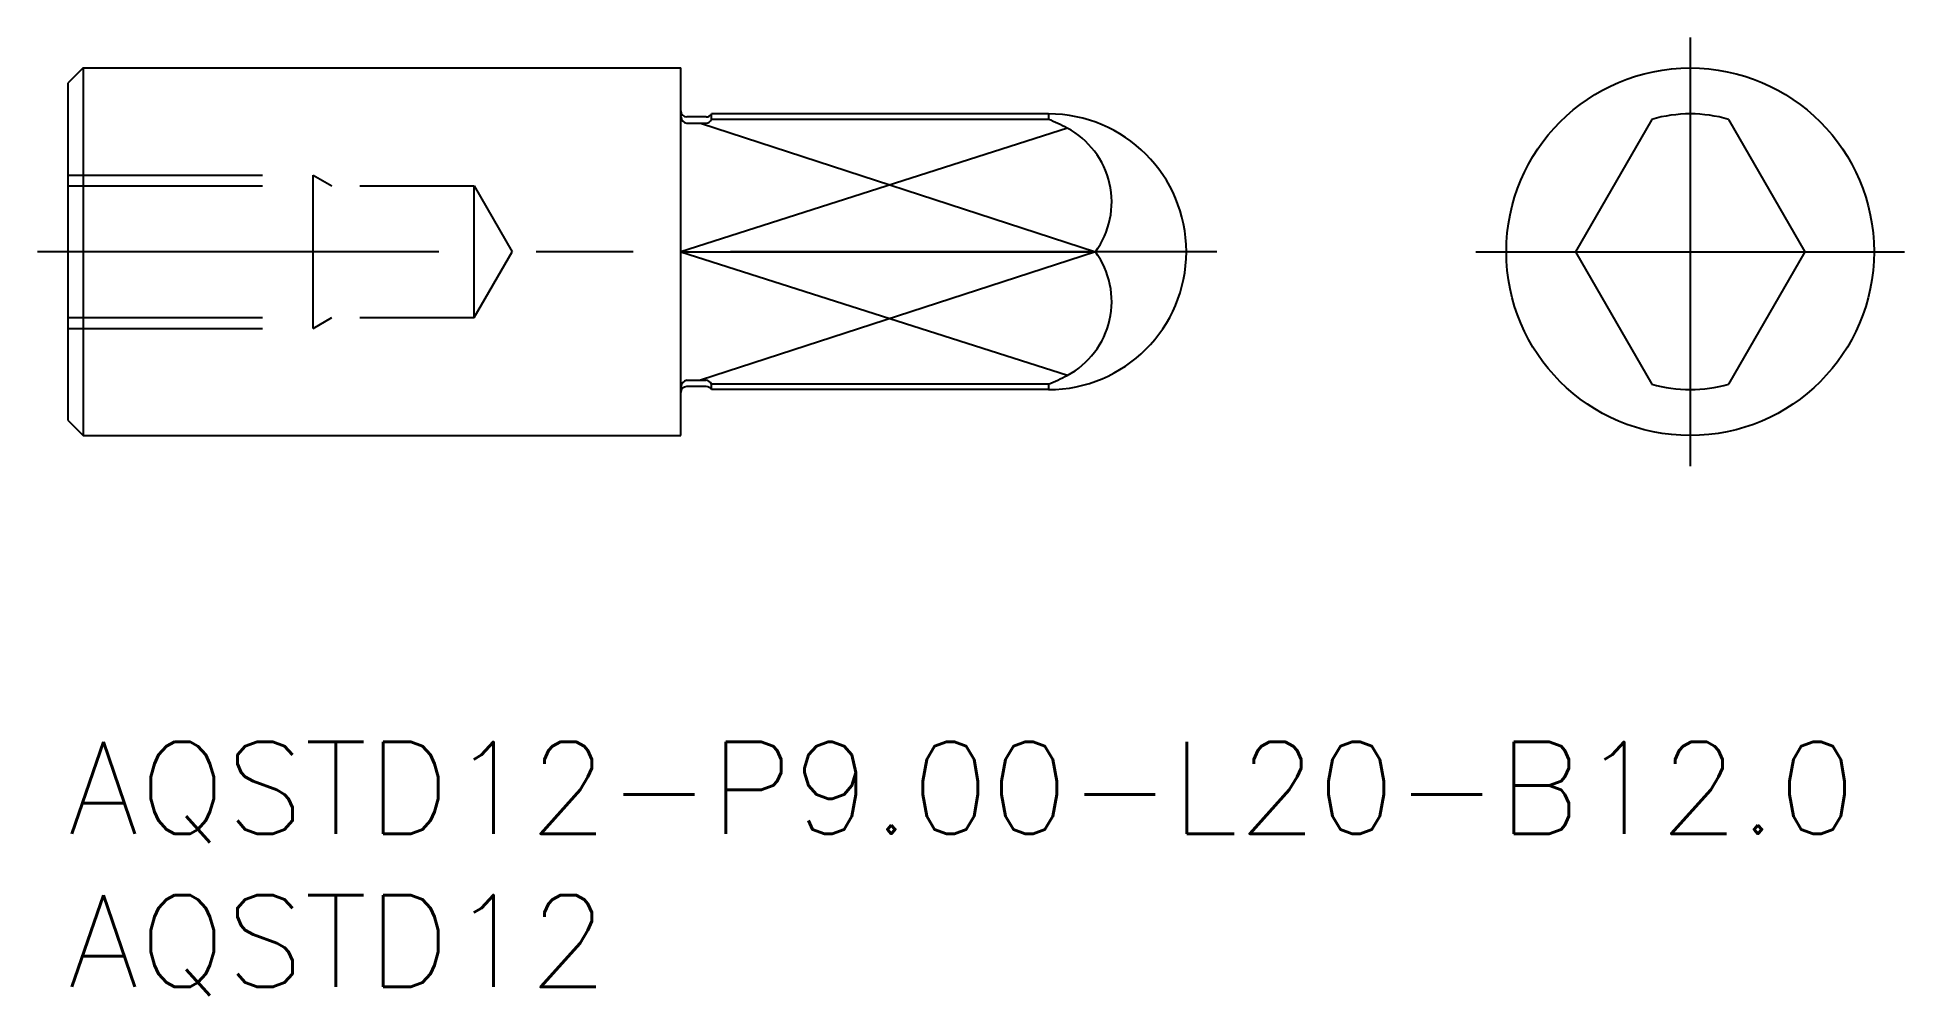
# Model space of a CAD drawing. Extents: x -1 to 59.9, y -8.3 to 23.
import ezdxf

# ---------------------------------------------------------------- set-up
doc = ezdxf.new("R2010")
doc.units = 0
doc.header["$LTSCALE"] = 0.5
doc.linetypes.add('CENTER', pattern=[50.8, 31.75, -6.35, 6.35, -6.35])
doc.linetypes.add('DASHED', pattern=[19.05, 12.7, -6.35])
for name, color, linetype in [('MSM_CENTER', 1, 'CENTER'), ('MSM_CONTINUOUS', 7, 'CONTINUOUS'), ('MSM_DASHED', 4, 'DASHED'), ('MSM_NARROW', 5, 'CONTINUOUS'), ('MSM_PART_NUMBER', 7, 'CONTINUOUS')]:
    doc.layers.add(name, color=color, linetype=linetype)
doc.styles.get("Standard").update_dxf_attribs({"font": 'txt.shx', "height": 1, "bigfont": 'bigfont.shx'})

# ---------------------------------------------------------------- blocks, each defined once
blk = doc.blocks.new('*U19')
at = {"layer": 'MSM_PART_NUMBER'}
blk.add_text('AQSTD12-P9.00-L20-B12.0', height=3, dxfattribs=at).set_placement((0, -3))
blk = doc.blocks.new('*U20')
at = {"layer": 'MSM_PART_NUMBER'}
blk.add_text('AQSTD12', height=3, dxfattribs=at).set_placement((0, -8))

msp = doc.modelspace()

# ---------------------------------------------------------------- linework, layer by layer
at = {"layer": 'MSM_CENTER'}
for p, q in [((52.944, 23), (52.944, 9)), ((37.5, 16), (-1, 16)), ((45.944, 16), (59.944, 16))]:
    msp.add_line(p, q, dxfattribs=at)
at = {"layer": 'MSM_CONTINUOUS'}
for p, q in [((0.5, 22), (0, 21.5)), ((0.5, 22), (20, 22)), ((0.5, 22), (0.5, 10)), ((20, 10), (20, 22)), ((0, 21.5), (0, 10.5)), ((20.827, 20.4), (20.2, 20.4)), ((20.2, 20.196), (20.827, 20.196)), ((32, 20.5), (21, 20.5)), ((21, 20.323), (21, 20.5)), ((32, 20.323), (21, 20.323)), ((51.694, 20.323), (49.198, 16)), ((54.194, 20.323), (56.69, 16)), ((20, 16), (33.531, 16)), ((49.198, 16), (51.694, 11.677)), ((56.69, 16), (54.194, 11.677)), ((20.2, 11.804), (20.827, 11.804)), ((20.827, 11.6), (20.2, 11.6)), ((32, 11.677), (21, 11.677)), ((21, 11.5), (21, 11.677)), ((32, 11.5), (21, 11.5)), ((0, 10.5), (0.5, 10)), ((0.5, 10), (20, 10))]:
    msp.add_line(p, q, dxfattribs=at)
msp.add_circle((52.944, 16), 6, dxfattribs=at)
for centre, radius, start, end in [((20.2, 20.6), 0.2, 180, 270), ((20.231, 20.426), 0.231, 185.10896, 262.41629), ((20.827, 20.6), 0.2, 270, 330), ((20.809, 20.402), 0.207, 274.91108, 337.3882), ((32, 16), 4.5, 270, 90), ((29.664, 14.504), 6.27, 61.94655, 68.12789), ((52.944, 16), 4.5, 73.87238, 106.12762), ((31.326, 17.622), 2.737, 323.65945, 61.94655), ((31.326, 14.378), 2.737, 298.05345, 36.34055), ((20.231, 11.574), 0.231, 97.58371, 174.89104), ((20.2, 11.4), 0.2, 90, 180), ((20.809, 11.598), 0.207, 22.6118, 85.08892), ((20.827, 11.4), 0.2, 30, 90), ((29.664, 17.496), 6.27, 291.87211, 298.05345), ((52.944, 16), 4.5, 253.87238, 286.12762)]:
    msp.add_arc(centre, radius, start, end, dxfattribs=at)
at = {"layer": 'MSM_DASHED'}
for p, q in [((0, 18.5), (8, 18.5)), ((8, 18.5), (8.606, 18.15)), ((8, 13.5), (8, 18.5)), ((0, 18.15), (13.259, 18.15)), ((13.259, 18.15), (14.5, 16)), ((13.259, 13.85), (13.259, 18.15)), ((13.259, 13.85), (14.5, 16)), ((0, 13.85), (13.259, 13.85)), ((0, 13.5), (8, 13.5)), ((8, 13.5), (8.606, 13.85))]:
    msp.add_line(p, q, dxfattribs=at)
at = {"layer": 'MSM_NARROW'}
for p, q in [((20.641, 20.196), (33.531, 16)), ((32, 20.48), (32, 20.343)), ((32.622, 20.033), (20, 16)), ((20, 16), (32.622, 11.967)), ((33.531, 16), (20.641, 11.804)), ((32, 11.657), (32, 11.52))]:
    msp.add_line(p, q, dxfattribs=at)

# ---------------------------------------------------------------- block references
at = {"layer": 'MSM_CONTINUOUS'}
for name in ['*U19', '*U20']:
    msp.add_blockref(name, (0, 0), dxfattribs=at)

doc.saveas('drawing.dxf')
